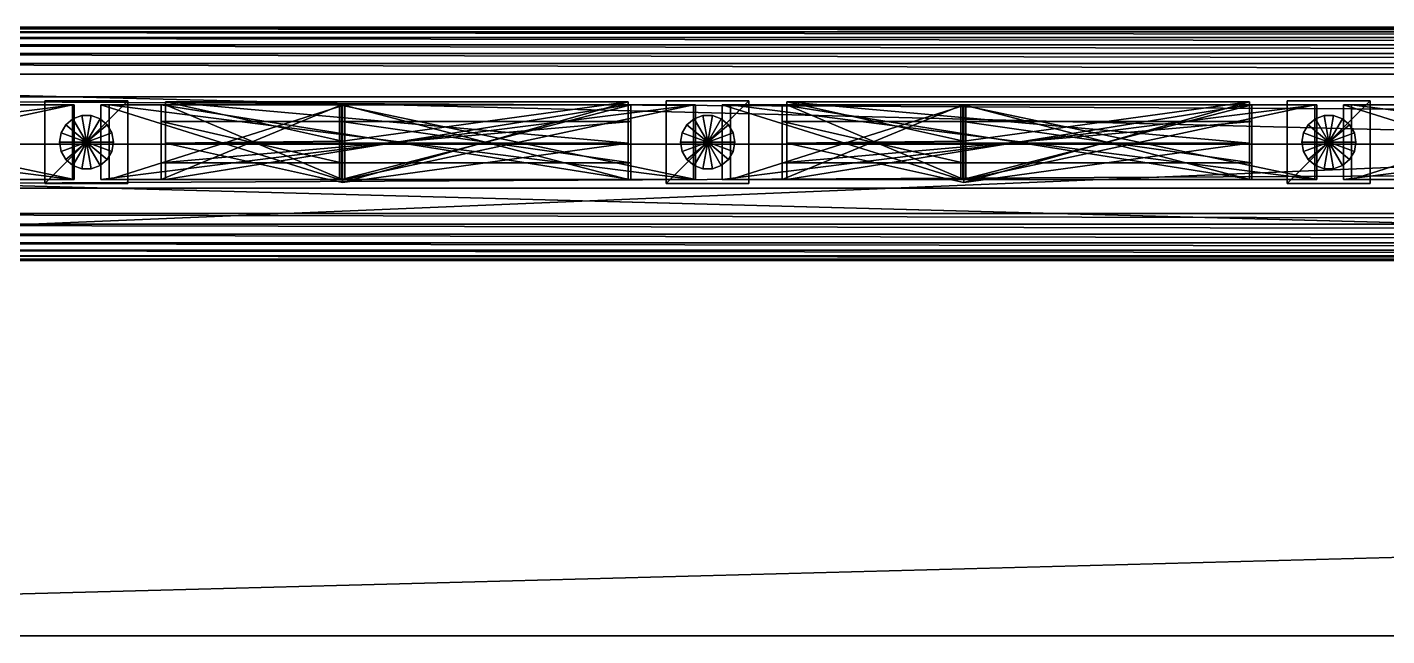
# Model space of a CAD drawing. Extents: x -226 to 220, y -12 to 4.
# Drawn here: x -188.06 to -155.23, y -11.87 to 2.82 of the extents above; entities that cross this region are included whole.
import ezdxf

# ---------------------------------------------------------------- set-up
doc = ezdxf.new("R2010")
doc.units = 0
doc.header["$MEASUREMENT"] = 0
for name, color, linetype in [('Box03', 231, 'Continuous'), ('Box04', 231, 'Continuous'), ('Box05', 231, 'Continuous'), ('Box06', 231, 'Continuous'), ('Box07', 231, 'Continuous'), ('Box08', 231, 'Continuous'), ('Box21', 231, 'Continuous'), ('Box60', 114, 'Continuous'), ('Cylinder02', 141, 'Continuous'), ('Cylinder03', 141, 'Continuous'), ('Cylinder04', 141, 'Continuous'), ('Rectangle05', 54, 'Continuous'), ('Rectangle07', 242, 'Continuous'), ('Rectangle09', 242, 'Continuous'), ('Rectangle10', 54, 'Continuous'), ('Rectangle11', 54, 'Continuous'), ('Rectangle111', 174, 'Continuous'), ('Rectangle12', 242, 'Continuous'), ('Rectangle13', 54, 'Continuous'), ('Rectangle14', 54, 'Continuous'), ('Rectangle15', 242, 'Continuous'), ('Rectangle17', 54, 'Continuous'), ('Rectangle33', 242, 'Continuous'), ('Rectangle34', 242, 'Continuous')]:
    doc.layers.add(name, color=color, linetype=linetype)

msp = doc.modelspace()

# ---------------------------------------------------------------- meshes
at = {"layer": 'Box03', "color": 231}
mesh = msp.add_polyface(dxfattribs=at)
corners = [(-187.63, -0.953, 52.823), (-185.63, -0.953, 52.823), (-187.63, 1.047, 52.823), (-185.63, 1.047, 52.823), (-187.63, -0.953, 75.791), (-185.63, -0.953, 75.791), (-187.63, 1.047, 75.791), (-185.63, 1.047, 75.791)]
mesh.append_faces([[corners[k] for k in face] for face in [(0, 2, 3, 0), (3, 1, 0, 3), (4, 5, 7, 4), (7, 6, 4, 7), (0, 1, 5, 0), (5, 4, 0, 5), (1, 3, 7, 1), (7, 5, 1, 7), (3, 2, 6, 3), (6, 7, 3, 6), (2, 0, 4, 2), (4, 6, 2, 4)]], dxfattribs={"vtx2": -1, "vtx3": -1, "color": 231})
at = {"layer": 'Box04', "color": 231}
mesh = msp.add_polyface(dxfattribs=at)
corners = [(-187.63, -0.953, 10.484), (-185.63, -0.953, 10.484), (-187.63, 1.047, 10.484), (-185.63, 1.047, 10.484), (-187.63, -0.953, 33.452), (-185.63, -0.953, 33.452), (-187.63, 1.047, 33.452), (-185.63, 1.047, 33.452)]
mesh.append_faces([[corners[k] for k in face] for face in [(0, 2, 3, 0), (3, 1, 0, 3), (4, 5, 7, 4), (7, 6, 4, 7), (0, 1, 5, 0), (5, 4, 0, 5), (1, 3, 7, 1), (7, 5, 1, 7), (3, 2, 6, 3), (6, 7, 3, 6), (2, 0, 4, 2), (4, 6, 2, 4)]], dxfattribs={"vtx2": -1, "vtx3": -1, "color": 231})
at = {"layer": 'Box05', "color": 231}
mesh = msp.add_polyface(dxfattribs=at)
corners = [(-172.63, -0.953, 52.823), (-170.63, -0.953, 52.823), (-172.63, 1.047, 52.823), (-170.63, 1.047, 52.823), (-172.63, -0.953, 75.791), (-170.63, -0.953, 75.791), (-172.63, 1.047, 75.791), (-170.63, 1.047, 75.791)]
mesh.append_faces([[corners[k] for k in face] for face in [(0, 2, 3, 0), (3, 1, 0, 3), (4, 5, 7, 4), (7, 6, 4, 7), (0, 1, 5, 0), (5, 4, 0, 5), (1, 3, 7, 1), (7, 5, 1, 7), (3, 2, 6, 3), (6, 7, 3, 6), (2, 0, 4, 2), (4, 6, 2, 4)]], dxfattribs={"vtx2": -1, "vtx3": -1, "color": 231})
at = {"layer": 'Box06', "color": 231}
mesh = msp.add_polyface(dxfattribs=at)
corners = [(-172.63, -0.953, 10.484), (-170.63, -0.953, 10.484), (-172.63, 1.047, 10.484), (-170.63, 1.047, 10.484), (-172.63, -0.953, 33.452), (-170.63, -0.953, 33.452), (-172.63, 1.047, 33.452), (-170.63, 1.047, 33.452)]
mesh.append_faces([[corners[k] for k in face] for face in [(0, 2, 3, 0), (3, 1, 0, 3), (4, 5, 7, 4), (7, 6, 4, 7), (0, 1, 5, 0), (5, 4, 0, 5), (1, 3, 7, 1), (7, 5, 1, 7), (3, 2, 6, 3), (6, 7, 3, 6), (2, 0, 4, 2), (4, 6, 2, 4)]], dxfattribs={"vtx2": -1, "vtx3": -1, "color": 231})
at = {"layer": 'Box07', "color": 231}
mesh = msp.add_polyface(dxfattribs=at)
corners = [(-157.63, -0.953, 52.823), (-155.63, -0.953, 52.823), (-157.63, 1.047, 52.823), (-155.63, 1.047, 52.823), (-157.63, -0.953, 75.791), (-155.63, -0.953, 75.791), (-157.63, 1.047, 75.791), (-155.63, 1.047, 75.791)]
mesh.append_faces([[corners[k] for k in face] for face in [(0, 2, 3, 0), (3, 1, 0, 3), (4, 5, 7, 4), (7, 6, 4, 7), (0, 1, 5, 0), (5, 4, 0, 5), (1, 3, 7, 1), (7, 5, 1, 7), (3, 2, 6, 3), (6, 7, 3, 6), (2, 0, 4, 2), (4, 6, 2, 4)]], dxfattribs={"vtx2": -1, "vtx3": -1, "color": 231})
at = {"layer": 'Box08', "color": 231}
mesh = msp.add_polyface(dxfattribs=at)
corners = [(-157.63, -0.953, 10.484), (-155.63, -0.953, 10.484), (-157.63, 1.047, 10.484), (-155.63, 1.047, 10.484), (-157.63, -0.953, 33.452), (-155.63, -0.953, 33.452), (-157.63, 1.047, 33.452), (-155.63, 1.047, 33.452)]
mesh.append_faces([[corners[k] for k in face] for face in [(0, 2, 3, 0), (3, 1, 0, 3), (4, 5, 7, 4), (7, 6, 4, 7), (0, 1, 5, 0), (5, 4, 0, 5), (1, 3, 7, 1), (7, 5, 1, 7), (3, 2, 6, 3), (6, 7, 3, 6), (2, 0, 4, 2), (4, 6, 2, 4)]], dxfattribs={"vtx2": -1, "vtx3": -1, "color": 231})
at = {"layer": 'Box21', "color": 231}
mesh = msp.add_polyface(dxfattribs=at)
corners = [(206.189, 1.137, 10.45), (206.189, -1.061, 10.45), (206.189, 1.137, 11.486), (206.189, -1.061, 11.486), (-211.021, 1.137, 10.45), (-211.021, -1.061, 10.45), (-211.021, 1.137, 11.486), (-211.021, -1.061, 11.486)]
mesh.append_faces([[corners[k] for k in face] for face in [(0, 2, 3, 0), (3, 1, 0, 3), (4, 5, 7, 4), (7, 6, 4, 7), (0, 1, 5, 0), (5, 4, 0, 5), (1, 3, 7, 1), (7, 5, 1, 7), (3, 2, 6, 3), (6, 7, 3, 6), (2, 0, 4, 2), (4, 6, 2, 4)]], dxfattribs={"vtx2": -1, "vtx3": -1, "color": 231})
at = {"layer": 'Box60', "color": 114}
mesh = msp.add_polyface(dxfattribs=at)
corners = [(-226.219, 0, -8.086), (220.156, 0, -8.086), (-226.219, 0, 0.171), (220.156, 0, 0.171), (-226.219, -11.869, -8.086), (220.156, -11.869, -8.086), (-226.219, -11.869, 0.171), (220.156, -11.869, 0.171)]
mesh.append_faces([[corners[k] for k in face] for face in [(0, 2, 3, 0), (3, 1, 0, 3), (4, 5, 7, 4), (7, 6, 4, 7), (0, 1, 5, 0), (5, 4, 0, 5), (1, 3, 7, 1), (7, 5, 1, 7), (3, 2, 6, 3), (6, 7, 3, 6), (2, 0, 4, 2), (4, 6, 2, 4)]], dxfattribs={"vtx2": -1, "vtx3": -1, "color": 114})
at = {"layer": 'Cylinder02', "color": 141}
mesh = msp.add_polyface(dxfattribs=at)
corners = [(-186.626, 0.046, 22.816), (-185.972, 0.046, 22.816), (-186.012, 0.269, 22.816), (-186.125, 0.466, 22.816), (-186.299, 0.612, 22.816), (-186.512, 0.69, 22.816), (-186.74, 0.69, 22.816), (-186.953, 0.612, 22.816), (-187.127, 0.466, 22.816), (-187.24, 0.269, 22.816), (-187.28, 0.046, 22.816), (-187.24, -0.178, 22.816), (-187.127, -0.375, 22.816), (-186.953, -0.521, 22.816), (-186.74, -0.598, 22.816), (-186.512, -0.598, 22.816), (-186.299, -0.521, 22.816), (-186.125, -0.375, 22.816), (-186.012, -0.178, 22.816), (-185.972, 0.046, 53.657), (-186.012, 0.269, 53.657), (-186.125, 0.466, 53.657), (-186.299, 0.612, 53.657), (-186.512, 0.69, 53.657), (-186.74, 0.69, 53.657), (-186.953, 0.612, 53.657), (-187.127, 0.466, 53.657), (-187.24, 0.269, 53.657), (-187.28, 0.046, 53.657), (-187.24, -0.178, 53.657), (-187.127, -0.375, 53.657), (-186.953, -0.521, 53.657), (-186.74, -0.598, 53.657), (-186.512, -0.598, 53.657), (-186.299, -0.521, 53.657), (-186.125, -0.375, 53.657), (-186.012, -0.178, 53.657), (-186.626, 0.046, 53.657)]
mesh.append_faces([[corners[k] for k in face] for face in [(0, 2, 1, 0), (0, 3, 2, 0), (0, 4, 3, 0), (0, 5, 4, 0), (0, 6, 5, 0), (0, 7, 6, 0), (0, 8, 7, 0), (0, 9, 8, 0), (0, 10, 9, 0), (0, 11, 10, 0), (0, 12, 11, 0), (0, 13, 12, 0), (0, 14, 13, 0), (0, 15, 14, 0), (0, 16, 15, 0), (0, 17, 16, 0), (0, 18, 17, 0), (0, 1, 18, 0), (37, 19, 20, 37), (37, 20, 21, 37), (37, 21, 22, 37), (37, 22, 23, 37), (37, 23, 24, 37), (37, 24, 25, 37), (37, 25, 26, 37), (37, 26, 27, 37), (37, 27, 28, 37), (37, 28, 29, 37), (37, 29, 30, 37), (37, 30, 31, 37), (37, 31, 32, 37), (37, 32, 33, 37), (37, 33, 34, 37), (37, 34, 35, 37), (37, 35, 36, 37), (37, 36, 19, 37)]], dxfattribs={"vtx0": -1, "vtx2": -1, "vtx3": -1, "color": 141})
mesh.append_faces([[corners[k] for k in face] for face in [(1, 20, 19, 1), (2, 21, 20, 2), (3, 22, 21, 3), (4, 23, 22, 4), (5, 24, 23, 5), (6, 25, 24, 6), (7, 26, 25, 7), (8, 27, 26, 8), (9, 28, 27, 9), (10, 29, 28, 10), (11, 30, 29, 11), (12, 31, 30, 12), (13, 32, 31, 13), (14, 33, 32, 14), (15, 34, 33, 15), (16, 35, 34, 16), (17, 36, 35, 17), (18, 19, 36, 18)]], dxfattribs={"vtx0": -1, "vtx3": -1, "color": 141})
mesh.append_faces([[corners[k] for k in face] for face in [(1, 2, 20, 1), (2, 3, 21, 2), (3, 4, 22, 3), (4, 5, 23, 4), (5, 6, 24, 5), (6, 7, 25, 6), (7, 8, 26, 7), (8, 9, 27, 8), (9, 10, 28, 9), (10, 11, 29, 10), (11, 12, 30, 11), (12, 13, 31, 12), (13, 14, 32, 13), (14, 15, 33, 14), (15, 16, 34, 15), (16, 17, 35, 16), (17, 18, 36, 17), (18, 1, 19, 18)]], dxfattribs={"vtx2": -1, "vtx3": -1, "color": 141})
at = {"layer": 'Cylinder03', "color": 141}
mesh = msp.add_polyface(dxfattribs=at)
corners = [(-171.626, 0.046, 22.816), (-170.972, 0.046, 22.816), (-171.012, 0.269, 22.816), (-171.125, 0.466, 22.816), (-171.299, 0.612, 22.816), (-171.512, 0.69, 22.816), (-171.74, 0.69, 22.816), (-171.953, 0.612, 22.816), (-172.127, 0.466, 22.816), (-172.24, 0.269, 22.816), (-172.28, 0.046, 22.816), (-172.24, -0.178, 22.816), (-172.127, -0.375, 22.816), (-171.953, -0.521, 22.816), (-171.74, -0.598, 22.816), (-171.512, -0.598, 22.816), (-171.299, -0.521, 22.816), (-171.125, -0.375, 22.816), (-171.012, -0.178, 22.816), (-170.972, 0.046, 53.657), (-171.012, 0.269, 53.657), (-171.125, 0.466, 53.657), (-171.299, 0.612, 53.657), (-171.512, 0.69, 53.657), (-171.74, 0.69, 53.657), (-171.953, 0.612, 53.657), (-172.127, 0.466, 53.657), (-172.24, 0.269, 53.657), (-172.28, 0.046, 53.657), (-172.24, -0.178, 53.657), (-172.127, -0.375, 53.657), (-171.953, -0.521, 53.657), (-171.74, -0.598, 53.657), (-171.512, -0.598, 53.657), (-171.299, -0.521, 53.657), (-171.125, -0.375, 53.657), (-171.012, -0.178, 53.657), (-171.626, 0.046, 53.657)]
mesh.append_faces([[corners[k] for k in face] for face in [(0, 2, 1, 0), (0, 3, 2, 0), (0, 4, 3, 0), (0, 5, 4, 0), (0, 6, 5, 0), (0, 7, 6, 0), (0, 8, 7, 0), (0, 9, 8, 0), (0, 10, 9, 0), (0, 11, 10, 0), (0, 12, 11, 0), (0, 13, 12, 0), (0, 14, 13, 0), (0, 15, 14, 0), (0, 16, 15, 0), (0, 17, 16, 0), (0, 18, 17, 0), (0, 1, 18, 0), (37, 19, 20, 37), (37, 20, 21, 37), (37, 21, 22, 37), (37, 22, 23, 37), (37, 23, 24, 37), (37, 24, 25, 37), (37, 25, 26, 37), (37, 26, 27, 37), (37, 27, 28, 37), (37, 28, 29, 37), (37, 29, 30, 37), (37, 30, 31, 37), (37, 31, 32, 37), (37, 32, 33, 37), (37, 33, 34, 37), (37, 34, 35, 37), (37, 35, 36, 37), (37, 36, 19, 37)]], dxfattribs={"vtx0": -1, "vtx2": -1, "vtx3": -1, "color": 141})
mesh.append_faces([[corners[k] for k in face] for face in [(1, 20, 19, 1), (2, 21, 20, 2), (3, 22, 21, 3), (4, 23, 22, 4), (5, 24, 23, 5), (6, 25, 24, 6), (7, 26, 25, 7), (8, 27, 26, 8), (9, 28, 27, 9), (10, 29, 28, 10), (11, 30, 29, 11), (12, 31, 30, 12), (13, 32, 31, 13), (14, 33, 32, 14), (15, 34, 33, 15), (16, 35, 34, 16), (17, 36, 35, 17), (18, 19, 36, 18)]], dxfattribs={"vtx0": -1, "vtx3": -1, "color": 141})
mesh.append_faces([[corners[k] for k in face] for face in [(1, 2, 20, 1), (2, 3, 21, 2), (3, 4, 22, 3), (4, 5, 23, 4), (5, 6, 24, 5), (6, 7, 25, 6), (7, 8, 26, 7), (8, 9, 27, 8), (9, 10, 28, 9), (10, 11, 29, 10), (11, 12, 30, 11), (12, 13, 31, 12), (13, 14, 32, 13), (14, 15, 33, 14), (15, 16, 34, 15), (16, 17, 35, 16), (17, 18, 36, 17), (18, 1, 19, 18)]], dxfattribs={"vtx2": -1, "vtx3": -1, "color": 141})
at = {"layer": 'Cylinder04', "color": 141}
mesh = msp.add_polyface(dxfattribs=at)
corners = [(-156.626, 0.046, 22.816), (-155.972, 0.046, 22.816), (-156.012, 0.269, 22.816), (-156.125, 0.466, 22.816), (-156.299, 0.612, 22.816), (-156.512, 0.69, 22.816), (-156.74, 0.69, 22.816), (-156.953, 0.612, 22.816), (-157.127, 0.466, 22.816), (-157.24, 0.269, 22.816), (-157.28, 0.046, 22.816), (-157.24, -0.178, 22.816), (-157.127, -0.375, 22.816), (-156.953, -0.521, 22.816), (-156.74, -0.598, 22.816), (-156.512, -0.598, 22.816), (-156.299, -0.521, 22.816), (-156.125, -0.375, 22.816), (-156.012, -0.178, 22.816), (-155.972, 0.046, 53.657), (-156.012, 0.269, 53.657), (-156.125, 0.466, 53.657), (-156.299, 0.612, 53.657), (-156.512, 0.69, 53.657), (-156.74, 0.69, 53.657), (-156.953, 0.612, 53.657), (-157.127, 0.466, 53.657), (-157.24, 0.269, 53.657), (-157.28, 0.046, 53.657), (-157.24, -0.178, 53.657), (-157.127, -0.375, 53.657), (-156.953, -0.521, 53.657), (-156.74, -0.598, 53.657), (-156.512, -0.598, 53.657), (-156.299, -0.521, 53.657), (-156.125, -0.375, 53.657), (-156.012, -0.178, 53.657), (-156.626, 0.046, 53.657)]
mesh.append_faces([[corners[k] for k in face] for face in [(0, 2, 1, 0), (0, 3, 2, 0), (0, 4, 3, 0), (0, 5, 4, 0), (0, 6, 5, 0), (0, 7, 6, 0), (0, 8, 7, 0), (0, 9, 8, 0), (0, 10, 9, 0), (0, 11, 10, 0), (0, 12, 11, 0), (0, 13, 12, 0), (0, 14, 13, 0), (0, 15, 14, 0), (0, 16, 15, 0), (0, 17, 16, 0), (0, 18, 17, 0), (0, 1, 18, 0), (37, 19, 20, 37), (37, 20, 21, 37), (37, 21, 22, 37), (37, 22, 23, 37), (37, 23, 24, 37), (37, 24, 25, 37), (37, 25, 26, 37), (37, 26, 27, 37), (37, 27, 28, 37), (37, 28, 29, 37), (37, 29, 30, 37), (37, 30, 31, 37), (37, 31, 32, 37), (37, 32, 33, 37), (37, 33, 34, 37), (37, 34, 35, 37), (37, 35, 36, 37), (37, 36, 19, 37)]], dxfattribs={"vtx0": -1, "vtx2": -1, "vtx3": -1, "color": 141})
mesh.append_faces([[corners[k] for k in face] for face in [(1, 20, 19, 1), (2, 21, 20, 2), (3, 22, 21, 3), (4, 23, 22, 4), (5, 24, 23, 5), (6, 25, 24, 6), (7, 26, 25, 7), (8, 27, 26, 8), (9, 28, 27, 9), (10, 29, 28, 10), (11, 30, 29, 11), (12, 31, 30, 12), (13, 32, 31, 13), (14, 33, 32, 14), (15, 34, 33, 15), (16, 35, 34, 16), (17, 36, 35, 17), (18, 19, 36, 18)]], dxfattribs={"vtx0": -1, "vtx3": -1, "color": 141})
mesh.append_faces([[corners[k] for k in face] for face in [(1, 2, 20, 1), (2, 3, 21, 2), (3, 4, 22, 3), (4, 5, 23, 4), (5, 6, 24, 5), (6, 7, 25, 6), (7, 8, 26, 7), (8, 9, 27, 8), (9, 10, 28, 9), (10, 11, 29, 10), (11, 12, 30, 11), (12, 13, 31, 12), (13, 14, 32, 13), (14, 15, 33, 14), (15, 16, 34, 15), (16, 17, 35, 16), (17, 18, 36, 17), (18, 1, 19, 18)]], dxfattribs={"vtx2": -1, "vtx3": -1, "color": 141})
at = {"layer": 'Rectangle05', "color": 54}
mesh = msp.add_polyface(dxfattribs=at)
corners = [(-186.919, 0.947, 75.572), (-201.276, 0.947, 75.572), (-201.276, 0.947, 69.363), (-195.516, 0.947, 71.418), (-186.919, 0.947, 67.241), (-186.919, -0.853, 75.572), (-201.276, -0.853, 75.572), (-201.276, -0.853, 69.363), (-195.516, -0.853, 71.418), (-186.919, -0.853, 67.241), (-188.485, 0.947, 68.993), (-195.468, 0.947, 72.288), (-199.826, 0.947, 70.753), (-199.826, 0.947, 74.769), (-188.485, 0.947, 74.769), (-188.485, -0.853, 68.993), (-195.468, -0.853, 72.288), (-199.826, -0.853, 70.753), (-199.826, -0.853, 74.769), (-188.485, -0.853, 74.769)]
mesh.append_faces([[corners[k] for k in face] for face in [(14, 0, 10, 14), (4, 10, 0, 4), (3, 10, 4, 3), (13, 1, 14, 13), (12, 2, 13, 12), (11, 3, 12, 11)]], dxfattribs={"vtx0": -1, "vtx1": -1, "vtx3": -1, "color": 54})
mesh.append_faces([[corners[k] for k in face] for face in [(3, 11, 10, 3), (14, 1, 0, 14), (13, 2, 1, 13), (12, 3, 2, 12), (8, 15, 16, 8), (19, 5, 6, 19), (18, 6, 7, 18), (17, 7, 8, 17)]], dxfattribs={"vtx0": -1, "vtx2": -1, "vtx3": -1, "color": 54})
mesh.append_faces([[corners[k] for k in face] for face in [(0, 6, 5, 0), (1, 7, 6, 1), (2, 8, 7, 2), (3, 9, 8, 3), (4, 5, 9, 4), (10, 16, 15, 10), (11, 17, 16, 11), (12, 18, 17, 12), (13, 19, 18, 13), (14, 15, 19, 14)]], dxfattribs={"vtx0": -1, "vtx3": -1, "color": 54})
mesh.append_faces([[corners[k] for k in face] for face in [(19, 15, 5, 19), (9, 5, 15, 9), (8, 9, 15, 8), (18, 19, 6, 18), (17, 18, 7, 17), (16, 17, 8, 16)]], dxfattribs={"vtx1": -1, "vtx2": -1, "vtx3": -1, "color": 54})
mesh.append_faces([[corners[k] for k in face] for face in [(0, 1, 6, 0), (1, 2, 7, 1), (2, 3, 8, 2), (3, 4, 9, 3), (4, 0, 5, 4), (10, 11, 16, 10), (11, 12, 17, 11), (12, 13, 18, 12), (13, 14, 19, 13), (14, 10, 15, 14)]], dxfattribs={"vtx2": -1, "vtx3": -1, "color": 54})
at = {"layer": 'Rectangle07', "color": 242}
mesh = msp.add_polyface(dxfattribs=at)
corners = [(-186.967, 0.947, 17.989), (-195.389, 0.947, 22.501), (-201.078, 0.947, 20.428), (-201.078, 0.947, 10.484), (-186.967, 0.947, 10.484), (-186.967, -0.853, 17.989), (-195.389, -0.853, 22.501), (-201.078, -0.853, 20.428), (-201.078, -0.853, 10.484), (-186.967, -0.853, 10.484), (-188.546, 0.947, 11.484), (-199.714, 0.947, 11.484), (-199.714, 0.947, 19.428), (-195.442, 0.947, 21.098), (-188.546, 0.947, 17.125), (-188.546, -0.853, 11.484), (-199.714, -0.853, 11.484), (-199.714, -0.853, 19.428), (-195.442, -0.853, 21.098), (-188.546, -0.853, 17.125)]
mesh.append_faces([[corners[k] for k in face] for face in [(4, 10, 0, 4), (14, 0, 10, 14), (3, 10, 4, 3), (13, 1, 14, 13), (2, 11, 3, 2), (1, 12, 2, 1)]], dxfattribs={"vtx0": -1, "vtx1": -1, "vtx3": -1, "color": 242})
mesh.append_faces([[corners[k] for k in face] for face in [(3, 11, 10, 3), (14, 1, 0, 14), (2, 12, 11, 2), (1, 13, 12, 1), (8, 15, 16, 8), (19, 5, 6, 19), (7, 16, 17, 7), (6, 17, 18, 6)]], dxfattribs={"vtx0": -1, "vtx2": -1, "vtx3": -1, "color": 242})
mesh.append_faces([[corners[k] for k in face] for face in [(0, 6, 5, 0), (1, 7, 6, 1), (2, 8, 7, 2), (3, 9, 8, 3), (4, 5, 9, 4), (10, 16, 15, 10), (11, 17, 16, 11), (12, 18, 17, 12), (13, 19, 18, 13), (14, 15, 19, 14)]], dxfattribs={"vtx0": -1, "vtx3": -1, "color": 242})
mesh.append_faces([[corners[k] for k in face] for face in [(9, 5, 15, 9), (19, 15, 5, 19), (8, 9, 15, 8), (18, 19, 6, 18), (7, 8, 16, 7), (6, 7, 17, 6)]], dxfattribs={"vtx1": -1, "vtx2": -1, "vtx3": -1, "color": 242})
mesh.append_faces([[corners[k] for k in face] for face in [(0, 1, 6, 0), (1, 2, 7, 1), (2, 3, 8, 2), (3, 4, 9, 3), (4, 0, 5, 4), (10, 11, 16, 10), (11, 12, 17, 11), (12, 13, 18, 12), (13, 14, 19, 13), (14, 10, 15, 14)]], dxfattribs={"vtx2": -1, "vtx3": -1, "color": 242})
at = {"layer": 'Rectangle09', "color": 242}
mesh = msp.add_polyface(dxfattribs=at)
corners = [(-171.967, 0.947, 17.989), (-180.389, 0.947, 22.501), (-186.078, 0.947, 20.428), (-186.078, 0.947, 10.484), (-171.967, 0.947, 10.484), (-171.967, -0.853, 17.989), (-180.389, -0.853, 22.501), (-186.078, -0.853, 20.428), (-186.078, -0.853, 10.484), (-171.967, -0.853, 10.484), (-173.546, 0.947, 11.484), (-184.714, 0.947, 11.484), (-184.714, 0.947, 19.428), (-180.442, 0.947, 21.098), (-173.546, 0.947, 17.125), (-173.546, -0.853, 11.484), (-184.714, -0.853, 11.484), (-184.714, -0.853, 19.428), (-180.442, -0.853, 21.098), (-173.546, -0.853, 17.125)]
mesh.append_faces([[corners[k] for k in face] for face in [(4, 10, 0, 4), (14, 0, 10, 14), (3, 10, 4, 3), (13, 1, 14, 13), (2, 11, 3, 2), (1, 12, 2, 1)]], dxfattribs={"vtx0": -1, "vtx1": -1, "vtx3": -1, "color": 242})
mesh.append_faces([[corners[k] for k in face] for face in [(3, 11, 10, 3), (14, 1, 0, 14), (2, 12, 11, 2), (1, 13, 12, 1), (8, 15, 16, 8), (19, 5, 6, 19), (7, 16, 17, 7), (6, 17, 18, 6)]], dxfattribs={"vtx0": -1, "vtx2": -1, "vtx3": -1, "color": 242})
mesh.append_faces([[corners[k] for k in face] for face in [(0, 6, 5, 0), (1, 7, 6, 1), (2, 8, 7, 2), (3, 9, 8, 3), (4, 5, 9, 4), (10, 16, 15, 10), (11, 17, 16, 11), (12, 18, 17, 12), (13, 19, 18, 13), (14, 15, 19, 14)]], dxfattribs={"vtx0": -1, "vtx3": -1, "color": 242})
mesh.append_faces([[corners[k] for k in face] for face in [(9, 5, 15, 9), (19, 15, 5, 19), (8, 9, 15, 8), (18, 19, 6, 18), (7, 8, 16, 7), (6, 7, 17, 6)]], dxfattribs={"vtx1": -1, "vtx2": -1, "vtx3": -1, "color": 242})
mesh.append_faces([[corners[k] for k in face] for face in [(0, 1, 6, 0), (1, 2, 7, 1), (2, 3, 8, 2), (3, 4, 9, 3), (4, 0, 5, 4), (10, 11, 16, 10), (11, 12, 17, 11), (12, 13, 18, 12), (13, 14, 19, 13), (14, 10, 15, 14)]], dxfattribs={"vtx2": -1, "vtx3": -1, "color": 242})
at = {"layer": 'Rectangle10', "color": 54}
mesh = msp.add_polyface(dxfattribs=at)
corners = [(-173.485, 0.547, 74.769), (-184.826, 0.547, 74.769), (-184.826, 0.547, 70.753), (-180.468, 0.547, 72.288), (-173.485, 0.547, 68.993), (-173.485, -0.453, 74.769), (-184.826, -0.453, 74.769), (-184.826, -0.453, 70.753), (-180.468, -0.453, 72.288), (-173.485, -0.453, 68.993)]
mesh.append_faces([[corners[k] for k in face] for face in [(3, 1, 0, 3), (8, 5, 6, 8)]], dxfattribs={"vtx0": -1, "vtx2": -1, "vtx3": -1, "color": 54})
mesh.append_faces([[corners[k] for k in face] for face in [(0, 6, 5, 0), (1, 7, 6, 1), (2, 8, 7, 2), (3, 9, 8, 3), (4, 5, 9, 4), (3, 0, 4, 3)]], dxfattribs={"vtx0": -1, "vtx3": -1, "color": 54})
mesh.append_faces([[corners[k] for k in face] for face in [(2, 1, 3, 2), (7, 8, 6, 7)]], dxfattribs={"vtx1": -1, "vtx3": -1, "color": 54})
mesh.append_faces([[corners[k] for k in face] for face in [(0, 1, 6, 0), (1, 2, 7, 1), (2, 3, 8, 2), (3, 4, 9, 3), (4, 0, 5, 4), (8, 9, 5, 8)]], dxfattribs={"vtx2": -1, "vtx3": -1, "color": 54})
at = {"layer": 'Rectangle11', "color": 54}
mesh = msp.add_polyface(dxfattribs=at)
corners = [(-171.919, 0.947, 75.572), (-186.276, 0.947, 75.572), (-186.276, 0.947, 69.363), (-180.516, 0.947, 71.418), (-171.919, 0.947, 67.241), (-171.919, -0.853, 75.572), (-186.276, -0.853, 75.572), (-186.276, -0.853, 69.363), (-180.516, -0.853, 71.418), (-171.919, -0.853, 67.241), (-173.485, 0.947, 68.993), (-180.468, 0.947, 72.288), (-184.826, 0.947, 70.753), (-184.826, 0.947, 74.769), (-173.485, 0.947, 74.769), (-173.485, -0.853, 68.993), (-180.468, -0.853, 72.288), (-184.826, -0.853, 70.753), (-184.826, -0.853, 74.769), (-173.485, -0.853, 74.769)]
mesh.append_faces([[corners[k] for k in face] for face in [(14, 0, 10, 14), (4, 10, 0, 4), (3, 10, 4, 3), (13, 1, 14, 13), (12, 2, 13, 12), (11, 3, 12, 11)]], dxfattribs={"vtx0": -1, "vtx1": -1, "vtx3": -1, "color": 54})
mesh.append_faces([[corners[k] for k in face] for face in [(3, 11, 10, 3), (14, 1, 0, 14), (13, 2, 1, 13), (12, 3, 2, 12), (8, 15, 16, 8), (19, 5, 6, 19), (18, 6, 7, 18), (17, 7, 8, 17)]], dxfattribs={"vtx0": -1, "vtx2": -1, "vtx3": -1, "color": 54})
mesh.append_faces([[corners[k] for k in face] for face in [(0, 6, 5, 0), (1, 7, 6, 1), (2, 8, 7, 2), (3, 9, 8, 3), (4, 5, 9, 4), (10, 16, 15, 10), (11, 17, 16, 11), (12, 18, 17, 12), (13, 19, 18, 13), (14, 15, 19, 14)]], dxfattribs={"vtx0": -1, "vtx3": -1, "color": 54})
mesh.append_faces([[corners[k] for k in face] for face in [(19, 15, 5, 19), (9, 5, 15, 9), (8, 9, 15, 8), (18, 19, 6, 18), (17, 18, 7, 17), (16, 17, 8, 16)]], dxfattribs={"vtx1": -1, "vtx2": -1, "vtx3": -1, "color": 54})
mesh.append_faces([[corners[k] for k in face] for face in [(0, 1, 6, 0), (1, 2, 7, 1), (2, 3, 8, 2), (3, 4, 9, 3), (4, 0, 5, 4), (10, 11, 16, 10), (11, 12, 17, 11), (12, 13, 18, 12), (13, 14, 19, 13), (14, 10, 15, 14)]], dxfattribs={"vtx2": -1, "vtx3": -1, "color": 54})
at = {"layer": 'Rectangle111', "color": 174}
mesh = msp.add_polyface(dxfattribs=at)
corners = [(-74.002, -2.811, 77.012), (-74.002, -2.781, 77.272), (-74.002, -2.695, 77.511), (-74.002, -2.561, 77.722), (-74.002, -2.385, 77.897), (-74.002, -2.175, 78.031), (-74.002, -1.936, 78.117), (-74.002, -1.676, 78.147), (-74.002, 1.685, 78.147), (-74.002, 1.945, 78.117), (-74.002, 2.184, 78.031), (-74.002, 2.395, 77.897), (-74.002, 2.571, 77.722), (-74.002, 2.705, 77.511), (-74.002, 2.79, 77.272), (-74.002, 2.82, 77.012), (-74.002, 2.82, 75.271), (-74.002, -2.811, 75.271), (-209.002, -2.811, 77.012), (-209.002, -2.781, 77.272), (-209.002, -2.695, 77.511), (-209.002, -2.561, 77.722), (-209.002, -2.385, 77.897), (-209.002, -2.175, 78.031), (-209.002, -1.936, 78.117), (-209.002, -1.676, 78.147), (-209.002, 1.685, 78.147), (-209.002, 1.945, 78.117), (-209.002, 2.184, 78.031), (-209.002, 2.395, 77.897), (-209.002, 2.571, 77.722), (-209.002, 2.705, 77.511), (-209.002, 2.79, 77.272), (-209.002, 2.82, 77.012), (-209.002, 2.82, 75.271), (-209.002, -2.811, 75.271)]
mesh.append_faces([[corners[k] for k in face] for face in [(15, 0, 16, 15), (14, 0, 15, 14), (13, 0, 14, 13), (12, 0, 13, 12), (11, 0, 12, 11), (10, 0, 11, 10), (9, 0, 10, 9), (8, 0, 9, 8), (7, 0, 8, 7), (6, 0, 7, 6), (5, 1, 6, 5)]], dxfattribs={"vtx0": -1, "vtx1": -1, "vtx3": -1, "color": 174})
mesh.append_faces([[corners[k] for k in face] for face in [(6, 1, 0, 6), (5, 2, 1, 5), (5, 3, 2, 5), (24, 18, 19, 24), (23, 19, 20, 23), (23, 20, 21, 23)]], dxfattribs={"vtx0": -1, "vtx2": -1, "vtx3": -1, "color": 174})
mesh.append_faces([[corners[k] for k in face] for face in [(0, 19, 18, 0), (1, 20, 19, 1), (2, 21, 20, 2), (3, 22, 21, 3), (4, 23, 22, 4), (5, 24, 23, 5), (6, 25, 24, 6), (7, 26, 25, 7), (8, 27, 26, 8), (9, 28, 27, 9), (10, 29, 28, 10), (11, 30, 29, 11), (12, 31, 30, 12), (13, 32, 31, 13), (14, 33, 32, 14), (15, 34, 33, 15), (16, 35, 34, 16), (17, 18, 35, 17), (16, 0, 17, 16)]], dxfattribs={"vtx0": -1, "vtx3": -1, "color": 174})
mesh.append_faces([[corners[k] for k in face] for face in [(33, 34, 18, 33), (32, 33, 18, 32), (31, 32, 18, 31), (30, 31, 18, 30), (29, 30, 18, 29), (28, 29, 18, 28), (27, 28, 18, 27), (26, 27, 18, 26), (25, 26, 18, 25), (24, 25, 18, 24), (23, 24, 19, 23)]], dxfattribs={"vtx1": -1, "vtx2": -1, "vtx3": -1, "color": 174})
mesh.append_faces([[corners[k] for k in face] for face in [(4, 3, 5, 4), (22, 23, 21, 22)]], dxfattribs={"vtx1": -1, "vtx3": -1, "color": 174})
mesh.append_faces([[corners[k] for k in face] for face in [(0, 1, 19, 0), (1, 2, 20, 1), (2, 3, 21, 2), (3, 4, 22, 3), (4, 5, 23, 4), (5, 6, 24, 5), (6, 7, 25, 6), (7, 8, 26, 7), (8, 9, 27, 8), (9, 10, 28, 9), (10, 11, 29, 10), (11, 12, 30, 11), (12, 13, 31, 12), (13, 14, 32, 13), (14, 15, 33, 14), (15, 16, 34, 15), (16, 17, 35, 16), (17, 0, 18, 17), (34, 35, 18, 34)]], dxfattribs={"vtx2": -1, "vtx3": -1, "color": 174})
at = {"layer": 'Rectangle12', "color": 242}
mesh = msp.add_polyface(dxfattribs=at)
corners = [(-156.967, 0.947, 17.989), (-165.389, 0.947, 22.501), (-171.078, 0.947, 20.428), (-171.078, 0.947, 10.484), (-156.967, 0.947, 10.484), (-156.967, -0.853, 17.989), (-165.389, -0.853, 22.501), (-171.078, -0.853, 20.428), (-171.078, -0.853, 10.484), (-156.967, -0.853, 10.484), (-158.546, 0.947, 11.484), (-169.714, 0.947, 11.484), (-169.714, 0.947, 19.428), (-165.442, 0.947, 21.098), (-158.546, 0.947, 17.125), (-158.546, -0.853, 11.484), (-169.714, -0.853, 11.484), (-169.714, -0.853, 19.428), (-165.442, -0.853, 21.098), (-158.546, -0.853, 17.125)]
mesh.append_faces([[corners[k] for k in face] for face in [(4, 10, 0, 4), (14, 0, 10, 14), (3, 10, 4, 3), (13, 1, 14, 13), (2, 11, 3, 2), (1, 12, 2, 1)]], dxfattribs={"vtx0": -1, "vtx1": -1, "vtx3": -1, "color": 242})
mesh.append_faces([[corners[k] for k in face] for face in [(3, 11, 10, 3), (14, 1, 0, 14), (2, 12, 11, 2), (1, 13, 12, 1), (8, 15, 16, 8), (19, 5, 6, 19), (7, 16, 17, 7), (6, 17, 18, 6)]], dxfattribs={"vtx0": -1, "vtx2": -1, "vtx3": -1, "color": 242})
mesh.append_faces([[corners[k] for k in face] for face in [(0, 6, 5, 0), (1, 7, 6, 1), (2, 8, 7, 2), (3, 9, 8, 3), (4, 5, 9, 4), (10, 16, 15, 10), (11, 17, 16, 11), (12, 18, 17, 12), (13, 19, 18, 13), (14, 15, 19, 14)]], dxfattribs={"vtx0": -1, "vtx3": -1, "color": 242})
mesh.append_faces([[corners[k] for k in face] for face in [(9, 5, 15, 9), (19, 15, 5, 19), (8, 9, 15, 8), (18, 19, 6, 18), (7, 8, 16, 7), (6, 7, 17, 6)]], dxfattribs={"vtx1": -1, "vtx2": -1, "vtx3": -1, "color": 242})
mesh.append_faces([[corners[k] for k in face] for face in [(0, 1, 6, 0), (1, 2, 7, 1), (2, 3, 8, 2), (3, 4, 9, 3), (4, 0, 5, 4), (10, 11, 16, 10), (11, 12, 17, 11), (12, 13, 18, 12), (13, 14, 19, 13), (14, 10, 15, 14)]], dxfattribs={"vtx2": -1, "vtx3": -1, "color": 242})
at = {"layer": 'Rectangle13', "color": 54}
mesh = msp.add_polyface(dxfattribs=at)
corners = [(-158.485, 0.547, 74.769), (-169.826, 0.547, 74.769), (-169.826, 0.547, 70.753), (-165.468, 0.547, 72.288), (-158.485, 0.547, 68.993), (-158.485, -0.453, 74.769), (-169.826, -0.453, 74.769), (-169.826, -0.453, 70.753), (-165.468, -0.453, 72.288), (-158.485, -0.453, 68.993)]
mesh.append_faces([[corners[k] for k in face] for face in [(3, 1, 0, 3), (8, 5, 6, 8)]], dxfattribs={"vtx0": -1, "vtx2": -1, "vtx3": -1, "color": 54})
mesh.append_faces([[corners[k] for k in face] for face in [(0, 6, 5, 0), (1, 7, 6, 1), (2, 8, 7, 2), (3, 9, 8, 3), (4, 5, 9, 4), (3, 0, 4, 3)]], dxfattribs={"vtx0": -1, "vtx3": -1, "color": 54})
mesh.append_faces([[corners[k] for k in face] for face in [(2, 1, 3, 2), (7, 8, 6, 7)]], dxfattribs={"vtx1": -1, "vtx3": -1, "color": 54})
mesh.append_faces([[corners[k] for k in face] for face in [(0, 1, 6, 0), (1, 2, 7, 1), (2, 3, 8, 2), (3, 4, 9, 3), (4, 0, 5, 4), (8, 9, 5, 8)]], dxfattribs={"vtx2": -1, "vtx3": -1, "color": 54})
at = {"layer": 'Rectangle14', "color": 54}
mesh = msp.add_polyface(dxfattribs=at)
corners = [(-156.919, 0.947, 75.572), (-171.276, 0.947, 75.572), (-171.276, 0.947, 69.363), (-165.516, 0.947, 71.418), (-156.919, 0.947, 67.241), (-156.919, -0.853, 75.572), (-171.276, -0.853, 75.572), (-171.276, -0.853, 69.363), (-165.516, -0.853, 71.418), (-156.919, -0.853, 67.241), (-158.485, 0.947, 68.993), (-165.468, 0.947, 72.288), (-169.826, 0.947, 70.753), (-169.826, 0.947, 74.769), (-158.485, 0.947, 74.769), (-158.485, -0.853, 68.993), (-165.468, -0.853, 72.288), (-169.826, -0.853, 70.753), (-169.826, -0.853, 74.769), (-158.485, -0.853, 74.769)]
mesh.append_faces([[corners[k] for k in face] for face in [(14, 0, 10, 14), (4, 10, 0, 4), (3, 10, 4, 3), (13, 1, 14, 13), (12, 2, 13, 12), (11, 3, 12, 11)]], dxfattribs={"vtx0": -1, "vtx1": -1, "vtx3": -1, "color": 54})
mesh.append_faces([[corners[k] for k in face] for face in [(3, 11, 10, 3), (14, 1, 0, 14), (13, 2, 1, 13), (12, 3, 2, 12), (8, 15, 16, 8), (19, 5, 6, 19), (18, 6, 7, 18), (17, 7, 8, 17)]], dxfattribs={"vtx0": -1, "vtx2": -1, "vtx3": -1, "color": 54})
mesh.append_faces([[corners[k] for k in face] for face in [(0, 6, 5, 0), (1, 7, 6, 1), (2, 8, 7, 2), (3, 9, 8, 3), (4, 5, 9, 4), (10, 16, 15, 10), (11, 17, 16, 11), (12, 18, 17, 12), (13, 19, 18, 13), (14, 15, 19, 14)]], dxfattribs={"vtx0": -1, "vtx3": -1, "color": 54})
mesh.append_faces([[corners[k] for k in face] for face in [(19, 15, 5, 19), (9, 5, 15, 9), (8, 9, 15, 8), (18, 19, 6, 18), (17, 18, 7, 17), (16, 17, 8, 16)]], dxfattribs={"vtx1": -1, "vtx2": -1, "vtx3": -1, "color": 54})
mesh.append_faces([[corners[k] for k in face] for face in [(0, 1, 6, 0), (1, 2, 7, 1), (2, 3, 8, 2), (3, 4, 9, 3), (4, 0, 5, 4), (10, 11, 16, 10), (11, 12, 17, 11), (12, 13, 18, 12), (13, 14, 19, 13), (14, 10, 15, 14)]], dxfattribs={"vtx2": -1, "vtx3": -1, "color": 54})
at = {"layer": 'Rectangle15', "color": 242}
mesh = msp.add_polyface(dxfattribs=at)
corners = [(-141.967, 0.947, 17.989), (-150.389, 0.947, 22.501), (-156.078, 0.947, 20.428), (-156.078, 0.947, 10.484), (-141.967, 0.947, 10.484), (-141.967, -0.853, 17.989), (-150.389, -0.853, 22.501), (-156.078, -0.853, 20.428), (-156.078, -0.853, 10.484), (-141.967, -0.853, 10.484), (-143.546, 0.947, 11.484), (-154.714, 0.947, 11.484), (-154.714, 0.947, 19.428), (-150.442, 0.947, 21.098), (-143.546, 0.947, 17.125), (-143.546, -0.853, 11.484), (-154.714, -0.853, 11.484), (-154.714, -0.853, 19.428), (-150.442, -0.853, 21.098), (-143.546, -0.853, 17.125)]
mesh.append_faces([[corners[k] for k in face] for face in [(4, 10, 0, 4), (14, 0, 10, 14), (3, 10, 4, 3), (13, 1, 14, 13), (2, 11, 3, 2), (1, 12, 2, 1)]], dxfattribs={"vtx0": -1, "vtx1": -1, "vtx3": -1, "color": 242})
mesh.append_faces([[corners[k] for k in face] for face in [(3, 11, 10, 3), (14, 1, 0, 14), (2, 12, 11, 2), (1, 13, 12, 1), (8, 15, 16, 8), (19, 5, 6, 19), (7, 16, 17, 7), (6, 17, 18, 6)]], dxfattribs={"vtx0": -1, "vtx2": -1, "vtx3": -1, "color": 242})
mesh.append_faces([[corners[k] for k in face] for face in [(0, 6, 5, 0), (1, 7, 6, 1), (2, 8, 7, 2), (3, 9, 8, 3), (4, 5, 9, 4), (10, 16, 15, 10), (11, 17, 16, 11), (12, 18, 17, 12), (13, 19, 18, 13), (14, 15, 19, 14)]], dxfattribs={"vtx0": -1, "vtx3": -1, "color": 242})
mesh.append_faces([[corners[k] for k in face] for face in [(9, 5, 15, 9), (19, 15, 5, 19), (8, 9, 15, 8), (18, 19, 6, 18), (7, 8, 16, 7), (6, 7, 17, 6)]], dxfattribs={"vtx1": -1, "vtx2": -1, "vtx3": -1, "color": 242})
mesh.append_faces([[corners[k] for k in face] for face in [(0, 1, 6, 0), (1, 2, 7, 1), (2, 3, 8, 2), (3, 4, 9, 3), (4, 0, 5, 4), (10, 11, 16, 10), (11, 12, 17, 11), (12, 13, 18, 12), (13, 14, 19, 13), (14, 10, 15, 14)]], dxfattribs={"vtx2": -1, "vtx3": -1, "color": 242})
at = {"layer": 'Rectangle17', "color": 54}
mesh = msp.add_polyface(dxfattribs=at)
corners = [(-141.919, 0.947, 75.572), (-156.276, 0.947, 75.572), (-156.276, 0.947, 69.363), (-150.516, 0.947, 71.418), (-141.919, 0.947, 67.241), (-141.919, -0.853, 75.572), (-156.276, -0.853, 75.572), (-156.276, -0.853, 69.363), (-150.516, -0.853, 71.418), (-141.919, -0.853, 67.241), (-143.485, 0.947, 68.993), (-150.468, 0.947, 72.288), (-154.826, 0.947, 70.753), (-154.826, 0.947, 74.769), (-143.485, 0.947, 74.769), (-143.485, -0.853, 68.993), (-150.468, -0.853, 72.288), (-154.826, -0.853, 70.753), (-154.826, -0.853, 74.769), (-143.485, -0.853, 74.769)]
mesh.append_faces([[corners[k] for k in face] for face in [(14, 0, 10, 14), (4, 10, 0, 4), (3, 10, 4, 3), (13, 1, 14, 13), (12, 2, 13, 12), (11, 3, 12, 11)]], dxfattribs={"vtx0": -1, "vtx1": -1, "vtx3": -1, "color": 54})
mesh.append_faces([[corners[k] for k in face] for face in [(3, 11, 10, 3), (14, 1, 0, 14), (13, 2, 1, 13), (12, 3, 2, 12), (8, 15, 16, 8), (19, 5, 6, 19), (18, 6, 7, 18), (17, 7, 8, 17)]], dxfattribs={"vtx0": -1, "vtx2": -1, "vtx3": -1, "color": 54})
mesh.append_faces([[corners[k] for k in face] for face in [(0, 6, 5, 0), (1, 7, 6, 1), (2, 8, 7, 2), (3, 9, 8, 3), (4, 5, 9, 4), (10, 16, 15, 10), (11, 17, 16, 11), (12, 18, 17, 12), (13, 19, 18, 13), (14, 15, 19, 14)]], dxfattribs={"vtx0": -1, "vtx3": -1, "color": 54})
mesh.append_faces([[corners[k] for k in face] for face in [(19, 15, 5, 19), (9, 5, 15, 9), (8, 9, 15, 8), (18, 19, 6, 18), (17, 18, 7, 17), (16, 17, 8, 16)]], dxfattribs={"vtx1": -1, "vtx2": -1, "vtx3": -1, "color": 54})
mesh.append_faces([[corners[k] for k in face] for face in [(0, 1, 6, 0), (1, 2, 7, 1), (2, 3, 8, 2), (3, 4, 9, 3), (4, 0, 5, 4), (10, 11, 16, 10), (11, 12, 17, 11), (12, 13, 18, 12), (13, 14, 19, 13), (14, 10, 15, 14)]], dxfattribs={"vtx2": -1, "vtx3": -1, "color": 54})
at = {"layer": 'Rectangle33', "color": 242}
mesh = msp.add_polyface(dxfattribs=at)
corners = [(-173.546, 1.02, 17.125), (-180.442, 0.073, 21.098), (-184.714, 1.02, 19.428), (-184.714, 1.02, 11.484), (-173.546, 1.02, 11.484), (-173.546, 0.02, 17.125), (-180.442, -0.927, 21.098), (-184.714, 0.02, 19.428), (-184.714, 0.02, 11.484), (-173.546, 0.02, 11.484)]
mesh.append_faces([[corners[k] for k in face] for face in [(3, 1, 0, 3), (8, 5, 6, 8)]], dxfattribs={"vtx0": -1, "vtx2": -1, "vtx3": -1, "color": 242})
mesh.append_faces([[corners[k] for k in face] for face in [(0, 6, 5, 0), (1, 7, 6, 1), (2, 8, 7, 2), (3, 9, 8, 3), (4, 5, 9, 4), (3, 0, 4, 3)]], dxfattribs={"vtx0": -1, "vtx3": -1, "color": 242})
mesh.append_faces([[corners[k] for k in face] for face in [(2, 1, 3, 2), (7, 8, 6, 7)]], dxfattribs={"vtx1": -1, "vtx3": -1, "color": 242})
mesh.append_faces([[corners[k] for k in face] for face in [(0, 1, 6, 0), (1, 2, 7, 1), (2, 3, 8, 2), (3, 4, 9, 3), (4, 0, 5, 4), (8, 9, 5, 8)]], dxfattribs={"vtx2": -1, "vtx3": -1, "color": 242})
at = {"layer": 'Rectangle34', "color": 242}
mesh = msp.add_polyface(dxfattribs=at)
corners = [(-158.546, 1.02, 17.125), (-165.442, 0.073, 21.098), (-169.714, 1.02, 19.428), (-169.714, 1.02, 11.484), (-158.546, 1.02, 11.484), (-158.546, 0.02, 17.125), (-165.442, -0.927, 21.098), (-169.714, 0.02, 19.428), (-169.714, 0.02, 11.484), (-158.546, 0.02, 11.484)]
mesh.append_faces([[corners[k] for k in face] for face in [(3, 1, 0, 3), (8, 5, 6, 8)]], dxfattribs={"vtx0": -1, "vtx2": -1, "vtx3": -1, "color": 242})
mesh.append_faces([[corners[k] for k in face] for face in [(0, 6, 5, 0), (1, 7, 6, 1), (2, 8, 7, 2), (3, 9, 8, 3), (4, 5, 9, 4), (3, 0, 4, 3)]], dxfattribs={"vtx0": -1, "vtx3": -1, "color": 242})
mesh.append_faces([[corners[k] for k in face] for face in [(2, 1, 3, 2), (7, 8, 6, 7)]], dxfattribs={"vtx1": -1, "vtx3": -1, "color": 242})
mesh.append_faces([[corners[k] for k in face] for face in [(0, 1, 6, 0), (1, 2, 7, 1), (2, 3, 8, 2), (3, 4, 9, 3), (4, 0, 5, 4), (8, 9, 5, 8)]], dxfattribs={"vtx2": -1, "vtx3": -1, "color": 242})

doc.saveas('drawing.dxf')
